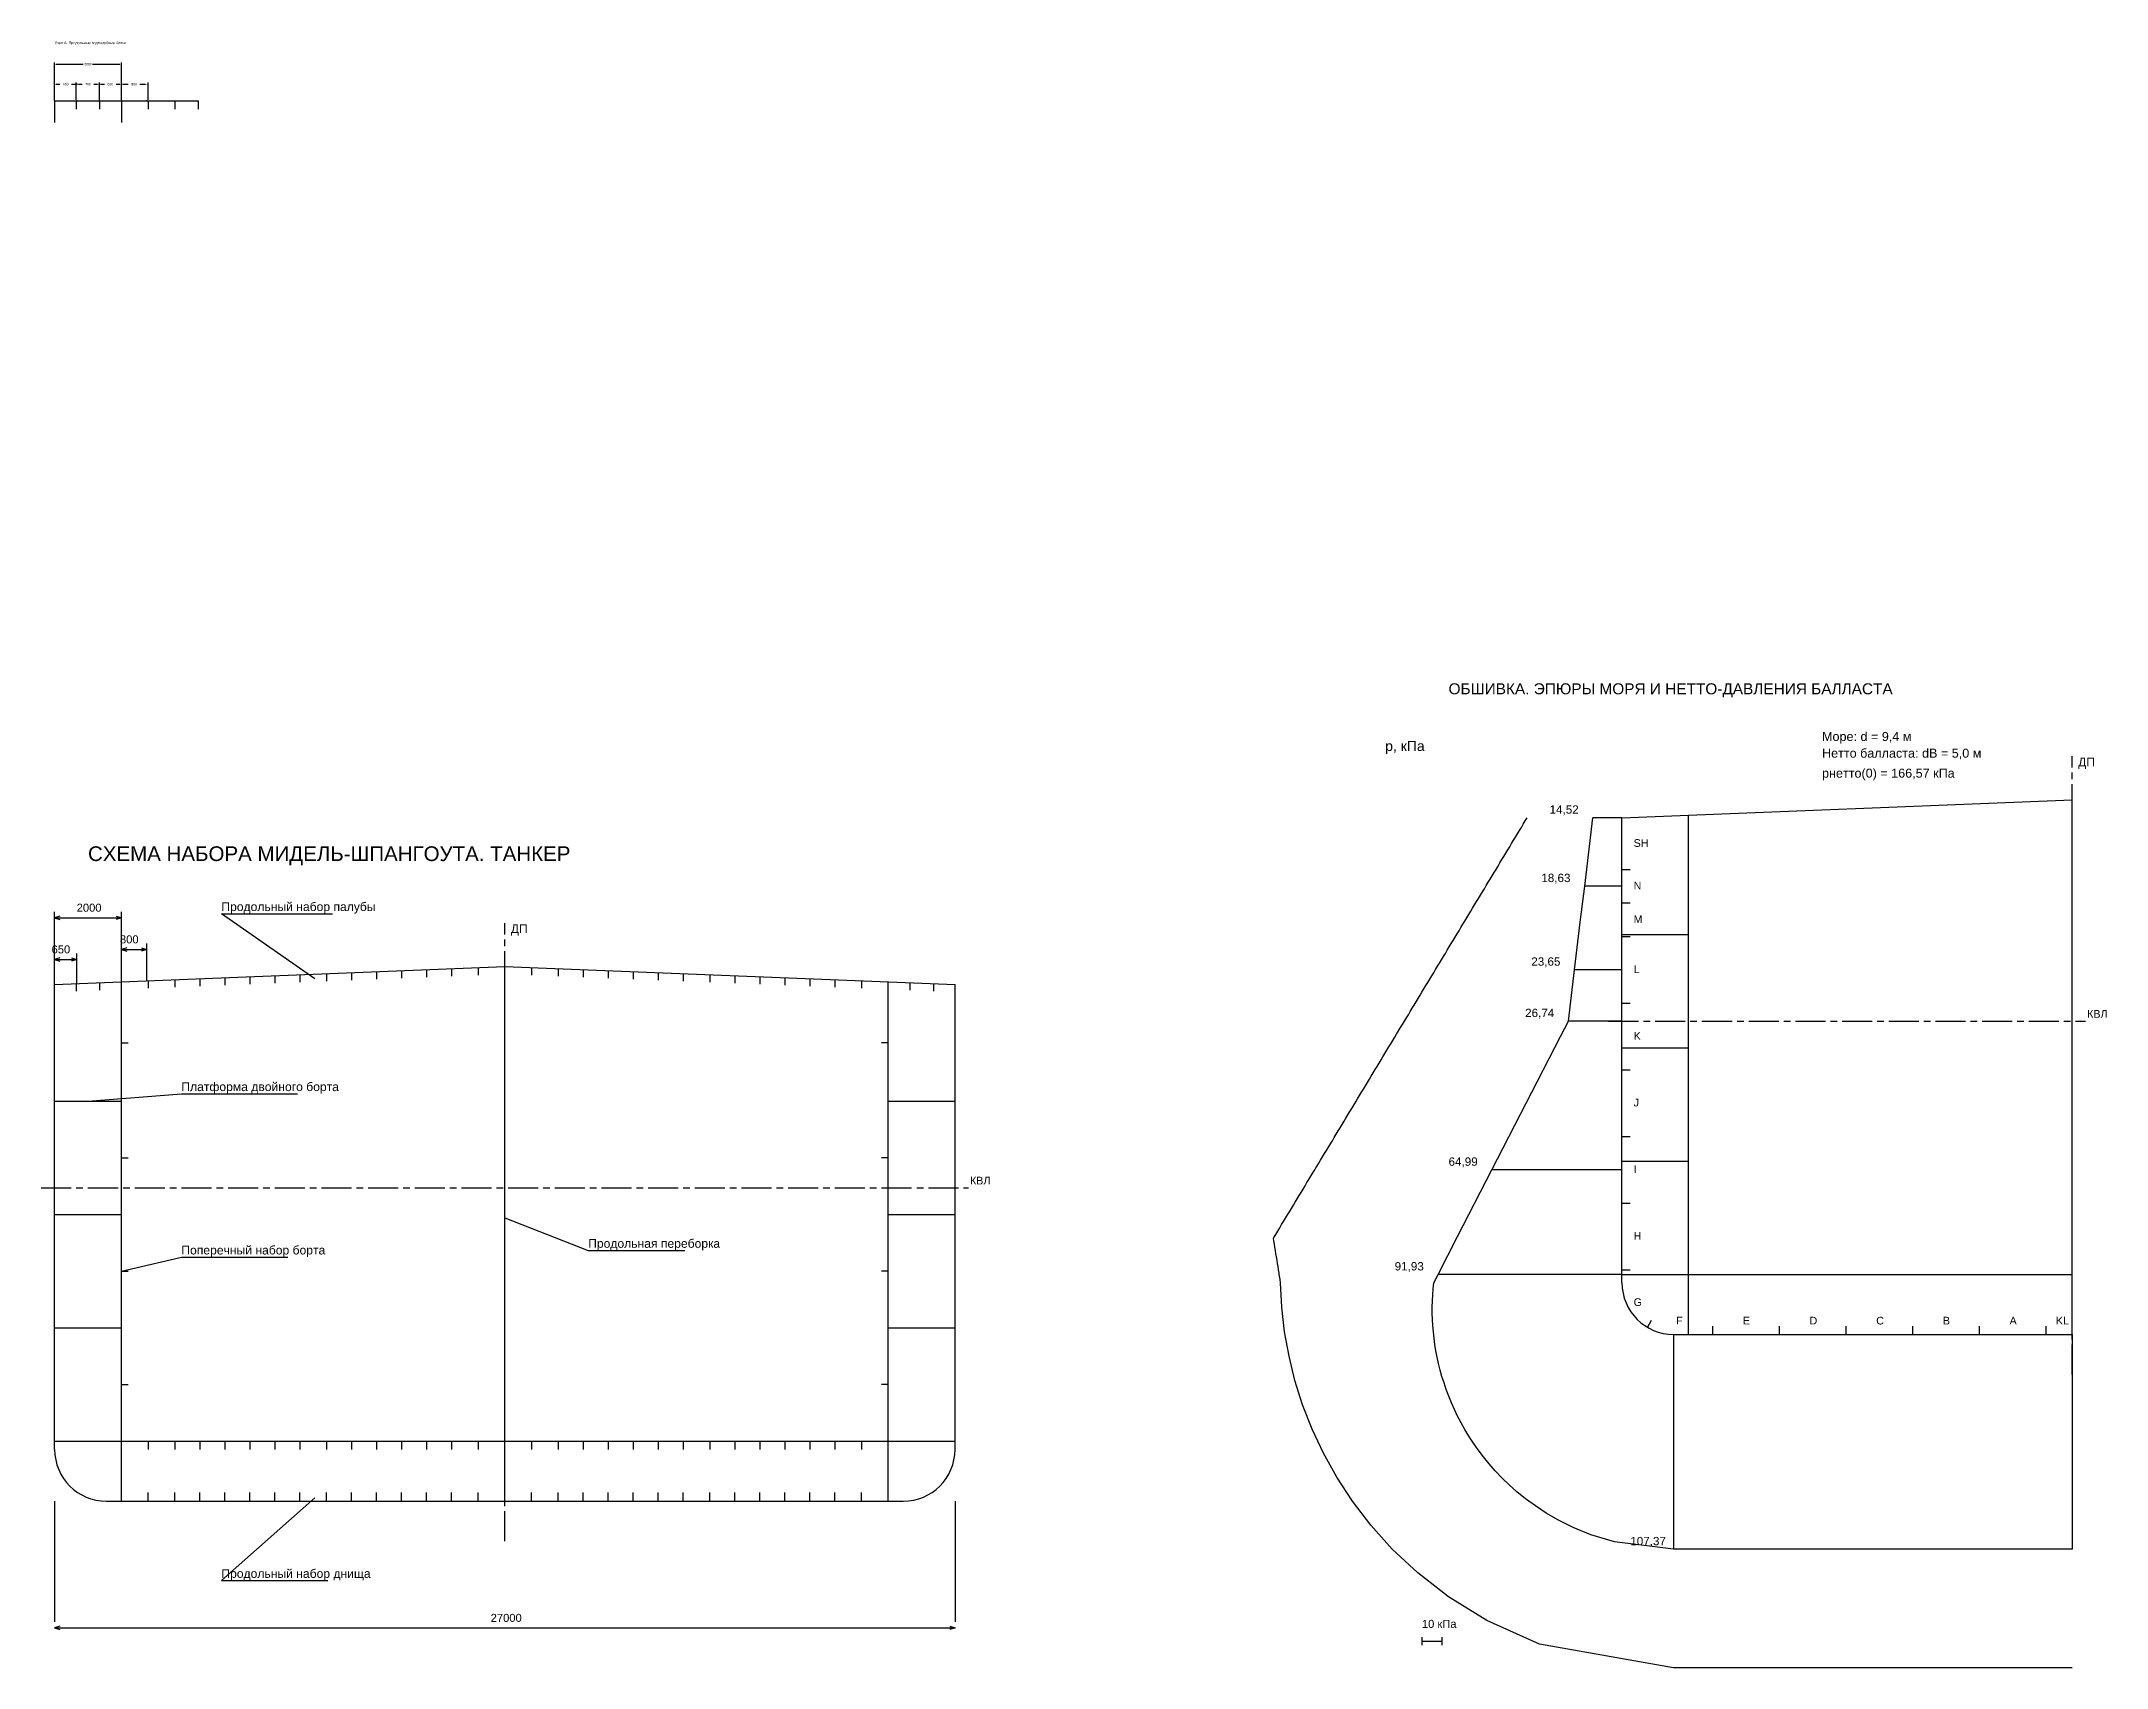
# Model space of a CAD drawing. Header units: millimetres. Extents: x -5500 to 159150, y -17410 to 188095.
# Drawn here: x -400 to 61536, y 25006 to 73785 of the extents above; entities that cross this region are included whole.
import ezdxf
from ezdxf.enums import TextEntityAlignment as Align

# ---------------------------------------------------------------- set-up
doc = ezdxf.new("R2010")
doc.units = ezdxf.units.MM
doc.linetypes.add('AXIS22', pattern=[1400, 900, -150, 200, -150])
for name, color, linetype in [('01_CENTER', 30, 'AXIS22'), ('01_DIM', 2, 'Continuous'), ('01_HULL', 4, 'Continuous'), ('01_MEMBER', 7, 'Continuous'), ('01_SEAM', 7, 'Continuous'), ('01_TEXT', 7, 'Continuous'), ('02_CENTER', 30, 'AXIS22'), ('02_HULL', 4, 'Continuous'), ('02_PRESSURE', 3, 'Continuous'), ('02_SEAM', 7, 'Continuous'), ('02_TEXT', 7, 'Continuous'), ('24_NET', 6, 'Continuous'), ('ARR_0', 7, 'Continuous'), ('ARR_BOUNDARY', 1, 'Continuous'), ('ARR_Defpoints', 7, 'Continuous'), ('ARR_HULL', 7, 'Continuous'), ('ARR_NOTE', 7, 'Continuous'), ('ARR_SECONDARY', 4, 'Continuous')]:
    doc.layers.add(name, color=color, linetype=linetype)
doc.styles.add('RU', font='arial.ttf')
doc.styles.add('unicode', font='arial.ttf')

msp = doc.modelspace()

# ---------------------------------------------------------------- linework, layer by layer
at = {"layer": '01_CENTER'}
for p, q in [((13500, 28800), (13500, 47340)), ((-400, 39400), (27400, 39400))]:
    msp.add_line(p, q, dxfattribs=at)
at = {"layer": '01_DIM'}
for p, q in [((0, 45500), (0, 47680)), ((0, 47500), (2000, 47500)), ((2000, 45580), (2000, 47680)), ((2000, 45580), (2000, 46730)), ((2000, 46550), (2767, 46550)), ((2767, 45611), (2767, 46730)), ((0, 45500), (0, 46430)), ((0, 46250), (667, 46250)), ((667, 45527), (667, 46430)), ((0, 30000), (0, 26380)), ((27000, 30000), (27000, 26380)), ((0, 26200), (27000, 26200))]:
    msp.add_line(p, q, dxfattribs=at)
for points in [[(160, 47550), (0, 47500), (160, 47450)], [(1840, 47550), (2000, 47500), (1840, 47450)], [(2160, 46600), (2000, 46550), (2160, 46500)], [(2607, 46600), (2767, 46550), (2607, 46500)], [(160, 46300), (0, 46250), (160, 46200)], [(507, 46300), (667, 46250), (507, 46200)], [(160, 26250), (0, 26200), (160, 26150)], [(26840, 26250), (27000, 26200), (26840, 26150)]]:
    msp.add_lwpolyline(points, dxfattribs=at)
at = {"layer": '01_HULL'}
for p, q in [((13500, 30000), (13500, 46040)), ((0, 31550), (0, 45500)), ((2000, 30000), (2000, 45580)), ((25000, 30000), (25000, 45580)), ((27000, 31550), (27000, 45500)), ((0, 42000), (2000, 42000)), ((25000, 42000), (27000, 42000)), ((0, 38600), (2000, 38600)), ((25000, 38600), (27000, 38600)), ((0, 35200), (2000, 35200)), ((25000, 35200), (27000, 35200)), ((0, 31800), (27000, 31800)), ((1550, 30000), (25450, 30000))]:
    msp.add_line(p, q, dxfattribs=at)
msp.add_lwpolyline([(0, 45500), (13500, 46040), (27000, 45500)], dxfattribs=at)
for centre, start, end in [((1550, 31550), 180, 270), ((25450, 31550), 270, 360)]:
    msp.add_arc(centre, 1550, start, end, dxfattribs=at)
at = {"layer": '01_MEMBER'}
for p, q in [((8900, 45856), (8900, 45626)), ((9650, 45886), (9650, 45656)), ((10400, 45916), (10400, 45686)), ((11150, 45946), (11150, 45716)), ((11900, 45976), (11900, 45746)), ((12700, 46008), (12700, 45778)), ((14300, 46008), (14300, 45778)), ((15100, 45976), (15100, 45746)), ((15850, 45946), (15850, 45716)), ((16600, 45916), (16600, 45686)), ((17350, 45886), (17350, 45656)), ((18100, 45856), (18100, 45626)), ((650, 45526), (650, 45296)), ((1350, 45554), (1350, 45324)), ((2800, 45612), (2800, 45382)), ((3600, 45644), (3600, 45414)), ((4350, 45674), (4350, 45444)), ((5100, 45704), (5100, 45474)), ((5850, 45734), (5850, 45504)), ((6600, 45764), (6600, 45534)), ((7350, 45794), (7350, 45564)), ((8150, 45826), (8150, 45596)), ((18850, 45826), (18850, 45596)), ((19650, 45794), (19650, 45564)), ((20400, 45764), (20400, 45534)), ((21150, 45734), (21150, 45504)), ((21900, 45704), (21900, 45474)), ((22650, 45674), (22650, 45444)), ((23400, 45644), (23400, 45414)), ((24200, 45612), (24200, 45382)), ((25650, 45554), (25650, 45324)), ((26350, 45526), (26350, 45296)), ((2000, 43300), (2000, 44200)), ((25000, 43300), (25000, 44200)), ((2000, 43750), (2200, 43750)), ((25000, 43750), (24800, 43750)), ((2000, 39850), (2000, 40750)), ((2000, 40300), (2200, 40300)), ((25000, 40300), (24800, 40300)), ((25000, 39850), (25000, 40750)), ((2000, 36450), (2000, 37350)), ((25000, 36450), (25000, 37350)), ((2000, 36900), (2200, 36900)), ((25000, 36900), (24800, 36900)), ((2000, 33050), (2000, 33950)), ((2000, 33500), (2200, 33500)), ((25000, 33500), (24800, 33500)), ((25000, 33050), (25000, 33950)), ((2800, 31800), (2800, 31550)), ((3600, 31800), (3600, 31550)), ((4350, 31800), (4350, 31550)), ((5100, 31800), (5100, 31550)), ((5850, 31800), (5850, 31550)), ((6600, 31800), (6600, 31550)), ((7350, 31800), (7350, 31550)), ((8150, 31800), (8150, 31550)), ((8900, 31800), (8900, 31550)), ((9650, 31800), (9650, 31550)), ((10400, 31800), (10400, 31550)), ((11150, 31800), (11150, 31550)), ((11900, 31800), (11900, 31550)), ((12700, 31800), (12700, 31550)), ((14300, 31800), (14300, 31550)), ((15100, 31800), (15100, 31550)), ((15850, 31800), (15850, 31550)), ((16600, 31800), (16600, 31550)), ((17350, 31800), (17350, 31550)), ((18100, 31800), (18100, 31550)), ((18850, 31800), (18850, 31550)), ((19650, 31800), (19650, 31550)), ((20400, 31800), (20400, 31550)), ((21150, 31800), (21150, 31550)), ((21900, 31800), (21900, 31550)), ((22650, 31800), (22650, 31550)), ((23400, 31800), (23400, 31550)), ((24200, 31800), (24200, 31550)), ((2800, 30000), (2800, 30260)), ((3600, 30000), (3600, 30260)), ((4350, 30000), (4350, 30260)), ((5100, 30000), (5100, 30260)), ((5850, 30000), (5850, 30260)), ((6600, 30000), (6600, 30260)), ((7350, 30000), (7350, 30260)), ((8150, 30000), (8150, 30260)), ((8900, 30000), (8900, 30260)), ((9650, 30000), (9650, 30260)), ((10400, 30000), (10400, 30260)), ((11150, 30000), (11150, 30260)), ((11900, 30000), (11900, 30260)), ((12700, 30000), (12700, 30260)), ((14300, 30000), (14300, 30260)), ((15100, 30000), (15100, 30260)), ((15850, 30000), (15850, 30260)), ((16600, 30000), (16600, 30260)), ((17350, 30000), (17350, 30260)), ((18100, 30000), (18100, 30260)), ((18850, 30000), (18850, 30260)), ((19650, 30000), (19650, 30260)), ((20400, 30000), (20400, 30260)), ((21150, 30000), (21150, 30260)), ((21900, 30000), (21900, 30260)), ((22650, 30000), (22650, 30260)), ((23400, 30000), (23400, 30260)), ((24200, 30000), (24200, 30260))]:
    msp.add_line(p, q, dxfattribs=at)
at = {"layer": '01_SEAM'}
for points in [[(7800, 45662), (5000, 47620), (8335, 47620)], [(1000, 42000), (3800, 42220), (7280, 42220)], [(13500, 38500), (16000, 37520), (18900, 37520)], [(2000, 36900), (3800, 37320), (6990, 37320)], [(7800, 30100), (5000, 27620), (8190, 27620)]]:
    msp.add_lwpolyline(points, dxfattribs=at)
at = {"layer": '02_CENTER'}
for p, q in [((60500, 33800), (60500, 52340)), ((46600, 44400), (60900, 44400))]:
    msp.add_line(p, q, dxfattribs=at)
at = {"layer": '02_HULL'}
for p, q in [((60500, 35000), (60500, 51040)), ((47000, 36550), (47000, 50500)), ((49000, 35000), (49000, 50580)), ((47000, 47000), (49000, 47000)), ((47000, 43600), (49000, 43600)), ((47000, 40200), (49000, 40200)), ((47000, 36800), (60500, 36800)), ((48550, 35000), (60500, 35000))]:
    msp.add_line(p, q, dxfattribs=at)
msp.add_lwpolyline([(47000, 50500), (60500, 51040)], dxfattribs=at)
msp.add_arc((48550, 36550), 1550, 180, 270, dxfattribs=at)
at = {"layer": '02_PRESSURE'}
for p, q in [((47000, 50500), (46129, 50500)), ((47000, 48448), (45882, 48448)), ((47000, 45940), (45581, 45940)), ((47000, 44400), (45396, 44400)), ((47000, 39940), (43100, 39940)), ((47000, 36800), (41484, 36800)), ((48550, 35000), (48550, 28558)), ((60500, 35000), (60500, 28558)), ((41000, 25920), (41000, 25680)), ((41000, 25800), (41600, 25800)), ((41600, 25920), (41600, 25680))]:
    msp.add_line(p, q, dxfattribs=at)
msp.add_lwpolyline([(60500, 28558), (48550, 28558), (46779, 28777), (46067, 28995), (45536, 29213), (45101, 29429), (44729, 29644), (44403, 29858), (44112, 30072), (43850, 30284), (43613, 30495), (43396, 30705), (43197, 30915), (43013, 31123), (42845, 31330), (42689, 31537), (42545, 31742), (42412, 31946), (42289, 32149), (42175, 32352), (42070, 32553), (41974, 32753), (41886, 32953), (41805, 33151), (41731, 33348), (41664, 33545), (41603, 33740), (41549, 33934), (41501, 34128), (41459, 34320), (41422, 34511), (41391, 34702), (41365, 34891), (41345, 35079), (41329, 35267), (41319, 35453), (41313, 35638), (41312, 35823), (41316, 36006), (41325, 36188), (41338, 36370), (41356, 36550), (41484, 36800), (42071, 37940), (43100, 39940), (44130, 41940), (45159, 43940), (45396, 44400), (45581, 45940), (45761, 47443), (45882, 48448), (46035, 49725), (46129, 50500)], dxfattribs=at)
at = {"layer": '02_SEAM'}
for p, q in [((47000, 48950), (47250, 48950)), ((47000, 47945), (47250, 47945)), ((47000, 46940), (47250, 46940)), ((47000, 44940), (47250, 44940)), ((47000, 42940), (47250, 42940)), ((47000, 40940), (47250, 40940)), ((47000, 38940), (47250, 38940)), ((47000, 36940), (47250, 36940)), ((47763, 35214), (47890, 35430)), ((49725, 35000), (49725, 35250)), ((51725, 35000), (51725, 35250)), ((53725, 35000), (53725, 35250)), ((55725, 35000), (55725, 35250)), ((57725, 35000), (57725, 35250)), ((59725, 35000), (59725, 35250))]:
    msp.add_line(p, q, dxfattribs=at)
at = {"layer": '24_NET'}
msp.add_lwpolyline([(60500, 25006), (48550, 25006), (44527, 25713), (42946, 26422), (41794, 27133), (40874, 27846), (40111, 28561), (39467, 29278), (38917, 29996), (38447, 30717), (38046, 31439), (37707, 32164), (37425, 32890), (37195, 33618), (37016, 34348), (36885, 35080), (36800, 35814), (36762, 36550), (36747, 36647), (36732, 36744), (36723, 36800), (36717, 36841), (36701, 36938), (36686, 37034), (36671, 37131), (36656, 37228), (36640, 37325), (36625, 37422), (36610, 37519), (36595, 37616), (36580, 37712), (36564, 37809), (36552, 37890), (36561, 37906), (36620, 38003), (36678, 38100), (36737, 38197), (36795, 38294), (36853, 38391), (36912, 38488), (36970, 38584), (37029, 38681), (37087, 38778), (37146, 38875), (37204, 38972), (37263, 39069), (37321, 39166), (37379, 39262), (37438, 39359), (37496, 39456), (37555, 39553), (37613, 39650), (37672, 39747), (37730, 39844), (37789, 39941), (37824, 40000), (37847, 40038), (37906, 40134), (37964, 40231), (38022, 40328), (38081, 40425), (38139, 40522), (38198, 40619), (38256, 40716), (38315, 40812), (38373, 40909), (38432, 41006), (38490, 41103), (38548, 41200), (38607, 41297), (38665, 41394), (38724, 41491), (38782, 41588), (38841, 41684), (38899, 41781), (38958, 41878), (39016, 41975), (39074, 42072), (39133, 42169), (39191, 42266), (39250, 42362), (39308, 42459), (39367, 42556), (39425, 42653), (39484, 42750), (39542, 42847), (39600, 42944), (39659, 43041), (39717, 43138), (39776, 43234), (39834, 43331), (39893, 43428), (39951, 43525), (40010, 43622), (40068, 43719), (40126, 43816), (40185, 43912), (40243, 44009), (40302, 44106), (40360, 44203), (40419, 44300), (40477, 44397), (40536, 44494), (40594, 44591), (40652, 44688), (40711, 44784), (40769, 44881), (40828, 44978), (40886, 45075), (40945, 45172), (41003, 45269), (41062, 45366), (41120, 45462), (41178, 45559), (41237, 45656), (41295, 45753), (41354, 45850), (41412, 45947), (41471, 46044), (41529, 46141), (41588, 46238), (41646, 46334), (41705, 46431), (41763, 46528), (41821, 46625), (41880, 46722), (41938, 46819), (41997, 46916), (42055, 47012), (42114, 47109), (42172, 47206), (42231, 47303), (42289, 47400), (42347, 47497), (42406, 47594), (42464, 47691), (42523, 47788), (42581, 47884), (42640, 47981), (42698, 48078), (42757, 48175), (42815, 48272), (42873, 48369), (42932, 48466), (42990, 48562), (43049, 48659), (43107, 48756), (43166, 48853), (43224, 48950), (43283, 49047), (43341, 49144), (43399, 49241), (43458, 49337), (43516, 49434), (43575, 49531), (43633, 49628), (43692, 49725), (43750, 49822), (43809, 49919), (43867, 50016), (43925, 50112), (43984, 50209), (44042, 50306), (44101, 50403), (44159, 50500)], dxfattribs=at)
at = {"layer": 'ARR_0', "color": 2}
for p, q in [((0, 72030), (0, 73145)), ((45, 73100), (860, 73100)), ((1140, 73100), (1955, 73100)), ((2000, 72030), (2000, 73145)), ((0, 72030), (0, 72545)), ((45, 72500), (158, 72500)), ((508, 72500), (622, 72500)), ((650, 72030), (650, 72545)), ((650, 72030), (650, 72545)), ((712, 72500), (825, 72500)), ((1175, 72500), (1288, 72500)), ((1350, 72030), (1350, 72545)), ((1350, 72030), (1350, 72545)), ((1378, 72500), (1492, 72500)), ((1842, 72500), (1955, 72500)), ((2000, 72030), (2000, 72545)), ((2000, 72030), (2000, 72545)), ((2045, 72500), (2208, 72500)), ((2558, 72500), (2722, 72500)), ((2800, 72030), (2800, 72545))]:
    msp.add_line(p, q, dxfattribs=at)
at = {"layer": 'ARR_0', "color": 0, "linetype": 'ByBlock'}
for points in [[(45, 73093), (0, 73100), (45, 73107)], [(1955, 73107), (2000, 73100), (1955, 73093)], [(45, 72493), (0, 72500), (45, 72507)], [(622, 72507), (650, 72500), (622, 72493)], [(712, 72493), (650, 72500), (712, 72507)], [(1288, 72507), (1350, 72500), (1288, 72493)], [(1378, 72493), (1350, 72500), (1378, 72507)], [(1955, 72507), (2000, 72500), (1955, 72493)], [(2045, 72493), (2000, 72500), (2045, 72507)], [(2722, 72507), (2800, 72500), (2722, 72493)]]:
    msp.add_solid(points, dxfattribs=at)
at = {"layer": 'ARR_BOUNDARY'}
msp.add_line((2000, 72000), (2000, 71350), dxfattribs=at)
at = {"layer": 'ARR_Defpoints'}
for p in [(0, 73100), (0, 72500), (667, 72500), (1333, 72500), (2000, 72500), (0, 72000), (0, 72000), (667, 72000), (667, 72000), (1333, 72000), (1333, 72000), (2000, 72000), (2000, 72000), (2000, 72000), (2767, 72000)]:
    msp.add_point(p, dxfattribs=at)
at = {"layer": 'ARR_HULL'}
for q in [(4300, 72000), (0, 71350)]:
    msp.add_line((0, 72000), q, dxfattribs=at)
at = {"layer": 'ARR_SECONDARY'}
for p, q in [((650, 72000), (650, 71750)), ((1350, 72000), (1350, 71750)), ((2800, 72000), (2800, 71750)), ((3600, 72000), (3600, 71750)), ((4300, 72000), (4300, 71750))]:
    msp.add_line(p, q, dxfattribs=at)

# ---------------------------------------------------------------- texts
at = {"layer": '01_DIM', "style": 'RU'}
for s, p in [('2000', (660, 47680)), ('650', (-92, 46430)), ('800', (1958, 46730)), ('27000', (13075, 26380))]:
    msp.add_text(s, height=240, dxfattribs=at).set_placement(p)
at = {"layer": '01_TEXT', "style": 'RU'}
for s, height, p in [('СХЕМА НАБОРА МИДЕЛЬ-ШПАНГОУТА. ТАНКЕР', 440, (1000, 49200)), ('Продольный набор палубы', 260, (5000, 47700)), ('ДП', 260, (13680, 47040)), ('Платформа двойного борта', 260, (3800, 42300)), ('КВЛ', 230, (27450, 39500)), ('Продольная переборка', 260, (16000, 37600)), ('Поперечный набор борта', 260, (3800, 37400)), ('Продольный набор днища', 260, (5000, 27700))]:
    msp.add_text(s, height=height, dxfattribs=at).set_placement(p)
at = {"layer": '02_PRESSURE', "style": 'RU'}
for s, height, p in [('p, кПа', 300, (39900, 52500)), ('Море: d = 9,4 м', 270, (53000, 52800)), ('14,52', 250, (44829, 50620)), ('18,63', 250, (44582, 48568)), ('23,65', 250, (44281, 46060)), ('26,74', 250, (44096, 44520)), ('64,99', 250, (41800, 40060)), ('91,93', 250, (40184, 36920)), ('107,37', 250, (47250, 28678)), ('10 кПа', 240, (41000, 26200))]:
    msp.add_text(s, height=height, dxfattribs=at).set_placement(p)
at = {"layer": '02_TEXT', "style": 'RU'}
for s, height, p in [('ОБШИВКА. ЭПЮРЫ МОРЯ И НЕТТО-ДАВЛЕНИЯ БАЛЛАСТА', 330, (41800, 54200)), ('ДП', 260, (60680, 52040)), ('SH', 230, (47350, 49625)), ('N', 230, (47350, 48348)), ('M', 230, (47350, 47343)), ('L', 230, (47350, 45840)), ('КВЛ', 230, (60950, 44500)), ('K', 230, (47350, 43840)), ('J', 230, (47350, 41840)), ('I', 230, (47350, 39840)), ('H', 230, (47350, 37840)), ('G', 230, (47350, 35856)), ('F', 230, (48625, 35300)), ('E', 230, (50625, 35300)), ('D', 230, (52625, 35300)), ('C', 230, (54625, 35300)), ('B', 230, (56625, 35300)), ('A', 230, (58625, 35300)), ('KL', 230, (60012, 35300))]:
    msp.add_text(s, height=height, dxfattribs=at).set_placement(p)
at = {"layer": '24_NET', "style": 'RU'}
for s, p in [('Нетто балласта: dB = 5,0 м', (53000, 52300)), ('pнетто(0) = 166,57 кПа', (53000, 51700))]:
    msp.add_text(s, height=270, dxfattribs=at).set_placement(p)
at = {"layer": 'ARR_0', "color": 7, "style": 'unicode'}
for s, p in [('2000', (1000, 73100)), ('650', (333, 72500)), ('700', (1000, 72500)), ('650', (1667, 72500)), ('800', (2383, 72500))]:
    msp.add_text(s, height=70, dxfattribs=at).set_placement(p, align=Align.MIDDLE_CENTER)
at = {"layer": 'ARR_NOTE', "style": 'unicode'}
msp.add_text('Узел А. Продольные подпалубные балки', height=80, dxfattribs=at).set_placement((0, 73700))

doc.saveas('drawing.dxf')
